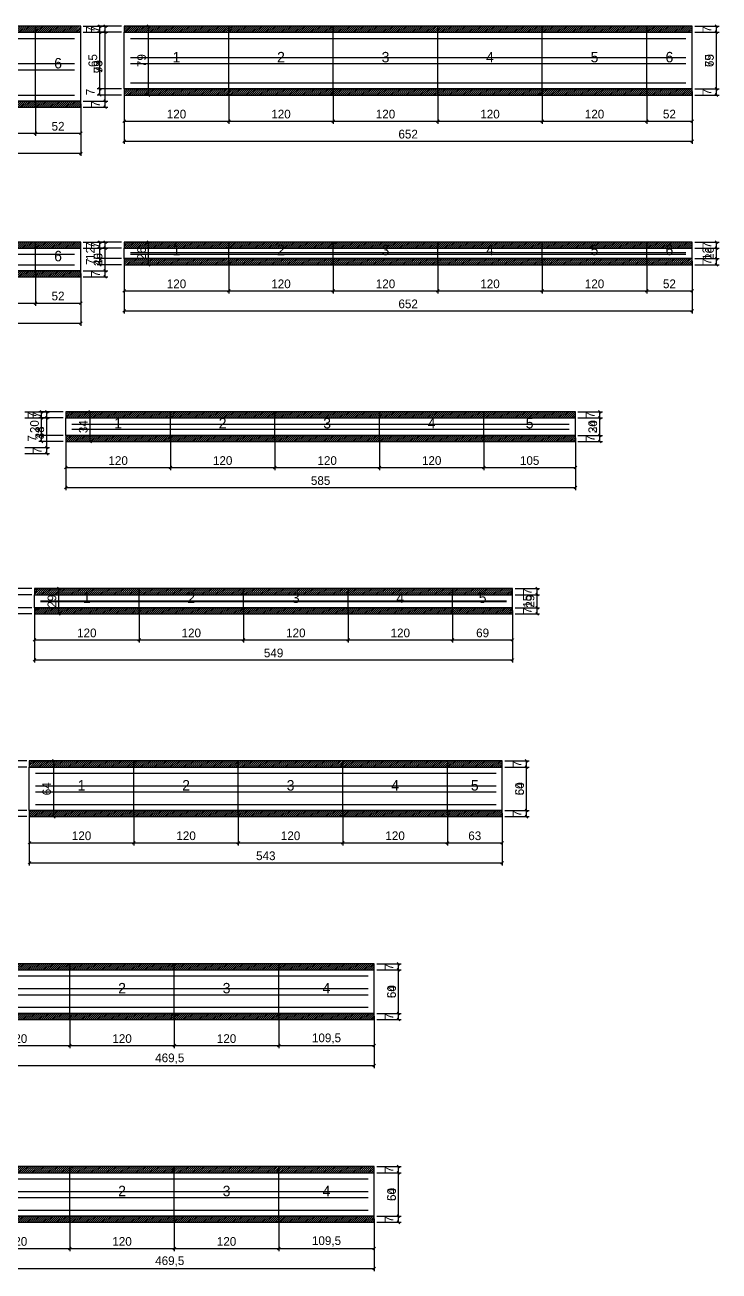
# Model space of a CAD drawing. Extents: x -13000 to 3070, y -38812 to 10330.
# Drawn here: x 796 to 1593, y -11256 to -9824 of the extents above; entities that cross this region are included whole.
import ezdxf
from ezdxf.enums import TextEntityAlignment as Align

# ---------------------------------------------------------------- set-up
doc = ezdxf.new("R2010")
doc.units = 0
for name, color, linetype in [('5', 5, 'Continuous'), ('COTA', 241, 'Continuous'), ('Painéis', 200, 'Continuous'), ('SARR_2.2x7', 40, 'Continuous'), ('SCO-___-LAJ', 224, 'Continuous')]:
    doc.layers.add(name, color=color, linetype=linetype)
doc.dimstyles.new('PAINEL', dxfattribs={"dimtxt": 10, "dimasz": 3, "dimexe": 3, "dimexo": 3, "dimgap": 3, "dimtad": 1, "dimblk": 'OBLIQUE', "dimblk1": 'OBLIQUE', "dimcen": 2.5, "dimclrd": 4, "dimclre": 4, "dimclrt": 240, "dimazin": 3, "dimtfac": 1, "dimtmove": 0, "dimatfit": 3})

# ---------------------------------------------------------------- blocks, each defined once
blk = doc.blocks.new('_OBLIQUE')
at = {"color": 0, "linetype": 'BYBLOCK'}
blk.add_line((-0.5, -0.5), (0.5, 0.5), dxfattribs=at)

msp = doc.modelspace()

# ---------------------------------------------------------------- hatches: boundary and pattern name
at = {"layer": 'COTA'}
h = msp.add_hatch(dxfattribs=at)
h.set_pattern_fill('ANSI31', scale=0.5)
h.paths.add_polyline_path([(688, -9833), (808, -9833), (808, -9826), (688, -9826)])
h = msp.add_hatch(dxfattribs=at)
h.set_pattern_fill('ANSI31', scale=0.5)
h.paths.add_polyline_path([(808, -9833), (860, -9833), (860, -9826), (808, -9826)])
h = msp.add_hatch(dxfattribs=at)
h.set_pattern_fill('ANSI31', scale=0.5)
h.paths.add_polyline_path([(910, -9833), (1030, -9833), (1030, -9826), (910, -9826)])
h = msp.add_hatch(dxfattribs=at)
h.set_pattern_fill('ANSI31', scale=0.5)
h.paths.add_polyline_path([(1030, -9833), (1150, -9833), (1150, -9826), (1030, -9826)])
h = msp.add_hatch(dxfattribs=at)
h.set_pattern_fill('ANSI31', scale=0.5)
h.paths.add_polyline_path([(1150, -9833), (1270, -9833), (1270, -9826), (1150, -9826)])
h = msp.add_hatch(dxfattribs=at)
h.set_pattern_fill('ANSI31', scale=0.5)
h.paths.add_polyline_path([(1270, -9833), (1390, -9833), (1390, -9826), (1270, -9826)])
h = msp.add_hatch(dxfattribs=at)
h.set_pattern_fill('ANSI31', scale=0.5)
h.paths.add_polyline_path([(1390, -9833), (1510, -9833), (1510, -9826), (1390, -9826)])
h = msp.add_hatch(dxfattribs=at)
h.set_pattern_fill('ANSI31', scale=0.5)
h.paths.add_polyline_path([(1510, -9833), (1562, -9833), (1562, -9826), (1510, -9826)])
h = msp.add_hatch(dxfattribs=at)
h.set_pattern_fill('ANSI31', scale=0.5)
h.paths.add_polyline_path([(910, -9905), (1030, -9905), (1030, -9898), (910, -9898)])
h = msp.add_hatch(dxfattribs=at)
h.set_pattern_fill('ANSI31', scale=0.5)
h.paths.add_polyline_path([(1030, -9905), (1150, -9905), (1150, -9898), (1030, -9898)])
h = msp.add_hatch(dxfattribs=at)
h.set_pattern_fill('ANSI31', scale=0.5)
h.paths.add_polyline_path([(1150, -9905), (1270, -9905), (1270, -9898), (1150, -9898)])
h = msp.add_hatch(dxfattribs=at)
h.set_pattern_fill('ANSI31', scale=0.5)
h.paths.add_polyline_path([(1270, -9905), (1390, -9905), (1390, -9898), (1270, -9898)])
h = msp.add_hatch(dxfattribs=at)
h.set_pattern_fill('ANSI31', scale=0.5)
h.paths.add_polyline_path([(1390, -9905), (1510, -9905), (1510, -9898), (1390, -9898)])
h = msp.add_hatch(dxfattribs=at)
h.set_pattern_fill('ANSI31', scale=0.5)
h.paths.add_polyline_path([(1510, -9905), (1562, -9905), (1562, -9898), (1510, -9898)])
h = msp.add_hatch(dxfattribs=at)
h.set_pattern_fill('ANSI31', scale=0.5)
h.paths.add_polyline_path([(688, -9919), (808, -9919), (808, -9912), (688, -9912)])
h = msp.add_hatch(dxfattribs=at)
h.set_pattern_fill('ANSI31', scale=0.5)
h.paths.add_polyline_path([(808, -9919), (860, -9919), (860, -9912), (808, -9912)])
h = msp.add_hatch(dxfattribs=at)
h.set_pattern_fill('ANSI31', scale=0.5)
h.paths.add_polyline_path([(688, -10081), (808, -10081), (808, -10074), (688, -10074)])
h = msp.add_hatch(dxfattribs=at)
h.set_pattern_fill('ANSI31', scale=0.5)
h.paths.add_polyline_path([(808, -10081), (860, -10081), (860, -10074), (808, -10074)])
h = msp.add_hatch(dxfattribs=at)
h.set_pattern_fill('ANSI31', scale=0.5)
h.paths.add_polyline_path([(910, -10081), (1030, -10081), (1030, -10074), (910, -10074)])
h = msp.add_hatch(dxfattribs=at)
h.set_pattern_fill('ANSI31', scale=0.5)
h.paths.add_polyline_path([(1030, -10081), (1150, -10081), (1150, -10074), (1030, -10074)])
h = msp.add_hatch(dxfattribs=at)
h.set_pattern_fill('ANSI31', scale=0.5)
h.paths.add_polyline_path([(1150, -10081), (1270, -10081), (1270, -10074), (1150, -10074)])
h = msp.add_hatch(dxfattribs=at)
h.set_pattern_fill('ANSI31', scale=0.5)
h.paths.add_polyline_path([(1270, -10081), (1390, -10081), (1390, -10074), (1270, -10074)])
h = msp.add_hatch(dxfattribs=at)
h.set_pattern_fill('ANSI31', scale=0.5)
h.paths.add_polyline_path([(1390, -10081), (1510, -10081), (1510, -10074), (1390, -10074)])
h = msp.add_hatch(dxfattribs=at)
h.set_pattern_fill('ANSI31', scale=0.5)
h.paths.add_polyline_path([(1510, -10081), (1562, -10081), (1562, -10074), (1510, -10074)])
h = msp.add_hatch(dxfattribs=at)
h.set_pattern_fill('ANSI31', scale=0.5)
h.paths.add_polyline_path([(910, -10100), (1030, -10100), (1030, -10093), (910, -10093)])
h = msp.add_hatch(dxfattribs=at)
h.set_pattern_fill('ANSI31', scale=0.5)
h.paths.add_polyline_path([(1030, -10100), (1150, -10100), (1150, -10093), (1030, -10093)])
h = msp.add_hatch(dxfattribs=at)
h.set_pattern_fill('ANSI31', scale=0.5)
h.paths.add_polyline_path([(1150, -10100), (1270, -10100), (1270, -10093), (1150, -10093)])
h = msp.add_hatch(dxfattribs=at)
h.set_pattern_fill('ANSI31', scale=0.5)
h.paths.add_polyline_path([(1270, -10100), (1390, -10100), (1390, -10093), (1270, -10093)])
h = msp.add_hatch(dxfattribs=at)
h.set_pattern_fill('ANSI31', scale=0.5)
h.paths.add_polyline_path([(1390, -10100), (1510, -10100), (1510, -10093), (1390, -10093)])
h = msp.add_hatch(dxfattribs=at)
h.set_pattern_fill('ANSI31', scale=0.5)
h.paths.add_polyline_path([(1510, -10100), (1562, -10100), (1562, -10093), (1510, -10093)])
h = msp.add_hatch(dxfattribs=at)
h.set_pattern_fill('ANSI31', scale=0.5)
h.paths.add_polyline_path([(688, -10114), (808, -10114), (808, -10107), (688, -10107)])
h = msp.add_hatch(dxfattribs=at)
h.set_pattern_fill('ANSI31', scale=0.5)
h.paths.add_polyline_path([(808, -10114), (860, -10114), (860, -10107), (808, -10107)])
h = msp.add_hatch(dxfattribs=at)
h.set_pattern_fill('ANSI31', scale=0.5)
h.paths.add_polyline_path([(843, -10276), (963, -10276), (963, -10269), (843, -10269)])
h = msp.add_hatch(dxfattribs=at)
h.set_pattern_fill('ANSI31', scale=0.5)
h.paths.add_polyline_path([(963, -10276), (1083, -10276), (1083, -10269), (963, -10269)])
h = msp.add_hatch(dxfattribs=at)
h.set_pattern_fill('ANSI31', scale=0.5)
h.paths.add_polyline_path([(1083, -10276), (1203, -10276), (1203, -10269), (1083, -10269)])
h = msp.add_hatch(dxfattribs=at)
h.set_pattern_fill('ANSI31', scale=0.5)
h.paths.add_polyline_path([(1203, -10276), (1323, -10276), (1323, -10269), (1203, -10269)])
h = msp.add_hatch(dxfattribs=at)
h.set_pattern_fill('ANSI31', scale=0.5)
h.paths.add_polyline_path([(1323, -10276), (1428, -10276), (1428, -10269), (1323, -10269)])
h = msp.add_hatch(dxfattribs=at)
h.set_pattern_fill('ANSI31', scale=0.5)
h.paths.add_polyline_path([(843, -10303), (963, -10303), (963, -10296), (843, -10296)])
h = msp.add_hatch(dxfattribs=at)
h.set_pattern_fill('ANSI31', scale=0.5)
h.paths.add_polyline_path([(963, -10303), (1083, -10303), (1083, -10296), (963, -10296)])
h = msp.add_hatch(dxfattribs=at)
h.set_pattern_fill('ANSI31', scale=0.5)
h.paths.add_polyline_path([(1083, -10303), (1203, -10303), (1203, -10296), (1083, -10296)])
h = msp.add_hatch(dxfattribs=at)
h.set_pattern_fill('ANSI31', scale=0.5)
h.paths.add_polyline_path([(1203, -10303), (1323, -10303), (1323, -10296), (1203, -10296)])
h = msp.add_hatch(dxfattribs=at)
h.set_pattern_fill('ANSI31', scale=0.5)
h.paths.add_polyline_path([(1323, -10303), (1428, -10303), (1428, -10296), (1323, -10296)])
h = msp.add_hatch(dxfattribs=at)
h.set_pattern_fill('ANSI31', scale=0.5)
h.paths.add_polyline_path([(807, -10479), (927, -10479), (927, -10472), (807, -10472)])
h = msp.add_hatch(dxfattribs=at)
h.set_pattern_fill('ANSI31', scale=0.5)
h.paths.add_polyline_path([(927, -10479), (1047, -10479), (1047, -10472), (927, -10472)])
h = msp.add_hatch(dxfattribs=at)
h.set_pattern_fill('ANSI31', scale=0.5)
h.paths.add_polyline_path([(1047, -10479), (1167, -10479), (1167, -10472), (1047, -10472)])
h = msp.add_hatch(dxfattribs=at)
h.set_pattern_fill('ANSI31', scale=0.5)
h.paths.add_polyline_path([(1167, -10479), (1287, -10479), (1287, -10472), (1167, -10472)])
h = msp.add_hatch(dxfattribs=at)
h.set_pattern_fill('ANSI31', scale=0.5)
h.paths.add_polyline_path([(1287, -10479), (1356, -10479), (1356, -10472), (1287, -10472)])
h = msp.add_hatch(dxfattribs=at)
h.set_pattern_fill('ANSI31', scale=0.5)
h.paths.add_polyline_path([(807, -10501), (927, -10501), (927, -10494), (807, -10494)])
h = msp.add_hatch(dxfattribs=at)
h.set_pattern_fill('ANSI31', scale=0.5)
h.paths.add_polyline_path([(927, -10501), (1047, -10501), (1047, -10494), (927, -10494)])
h = msp.add_hatch(dxfattribs=at)
h.set_pattern_fill('ANSI31', scale=0.5)
h.paths.add_polyline_path([(1047, -10501), (1167, -10501), (1167, -10494), (1047, -10494)])
h = msp.add_hatch(dxfattribs=at)
h.set_pattern_fill('ANSI31', scale=0.5)
h.paths.add_polyline_path([(1167, -10501), (1287, -10501), (1287, -10494), (1167, -10494)])
h = msp.add_hatch(dxfattribs=at)
h.set_pattern_fill('ANSI31', scale=0.5)
h.paths.add_polyline_path([(1287, -10501), (1356, -10501), (1356, -10494), (1287, -10494)])
h = msp.add_hatch(dxfattribs=at)
h.set_pattern_fill('ANSI31', scale=0.5)
h.paths.add_polyline_path([(801, -10677), (921, -10677), (921, -10670), (801, -10670)])
h = msp.add_hatch(dxfattribs=at)
h.set_pattern_fill('ANSI31', scale=0.5)
h.paths.add_polyline_path([(921, -10677), (1041, -10677), (1041, -10670), (921, -10670)])
h = msp.add_hatch(dxfattribs=at)
h.set_pattern_fill('ANSI31', scale=0.5)
h.paths.add_polyline_path([(1041, -10677), (1161, -10677), (1161, -10670), (1041, -10670)])
h = msp.add_hatch(dxfattribs=at)
h.set_pattern_fill('ANSI31', scale=0.5)
h.paths.add_polyline_path([(1161, -10677), (1281, -10677), (1281, -10670), (1161, -10670)])
h = msp.add_hatch(dxfattribs=at)
h.set_pattern_fill('ANSI31', scale=0.5)
h.paths.add_polyline_path([(1281, -10677), (1344, -10677), (1344, -10670), (1281, -10670)])
h = msp.add_hatch(dxfattribs=at)
h.set_pattern_fill('ANSI31', scale=0.5)
h.paths.add_polyline_path([(801, -10734), (921, -10734), (921, -10727), (801, -10727)])
h = msp.add_hatch(dxfattribs=at)
h.set_pattern_fill('ANSI31', scale=0.5)
h.paths.add_polyline_path([(921, -10734), (1041, -10734), (1041, -10727), (921, -10727)])
h = msp.add_hatch(dxfattribs=at)
h.set_pattern_fill('ANSI31', scale=0.5)
h.paths.add_polyline_path([(1041, -10734), (1161, -10734), (1161, -10727), (1041, -10727)])
h = msp.add_hatch(dxfattribs=at)
h.set_pattern_fill('ANSI31', scale=0.5)
h.paths.add_polyline_path([(1161, -10734), (1281, -10734), (1281, -10727), (1161, -10727)])
h = msp.add_hatch(dxfattribs=at)
h.set_pattern_fill('ANSI31', scale=0.5)
h.paths.add_polyline_path([(1281, -10734), (1344, -10734), (1344, -10727), (1281, -10727)])
h = msp.add_hatch(dxfattribs=at)
h.set_pattern_fill('ANSI31', scale=0.5)
h.paths.add_polyline_path([(727.5, -10910), (847.5, -10910), (847.5, -10903), (727.5, -10903)])
h = msp.add_hatch(dxfattribs=at)
h.set_pattern_fill('ANSI31', scale=0.5)
h.paths.add_polyline_path([(847.5, -10910), (967.5, -10910), (967.5, -10903), (847.5, -10903)])
h = msp.add_hatch(dxfattribs=at)
h.set_pattern_fill('ANSI31', scale=0.5)
h.paths.add_polyline_path([(967.5, -10910), (1087.5, -10910), (1087.5, -10903), (967.5, -10903)])
h = msp.add_hatch(dxfattribs=at)
h.set_pattern_fill('ANSI31', scale=0.5)
h.paths.add_polyline_path([(1087.5, -10910), (1197, -10910), (1197, -10903), (1087.5, -10903)])
h = msp.add_hatch(dxfattribs=at)
h.set_pattern_fill('ANSI31', scale=0.5)
h.paths.add_polyline_path([(727.5, -10967), (847.5, -10967), (847.5, -10960), (727.5, -10960)])
h = msp.add_hatch(dxfattribs=at)
h.set_pattern_fill('ANSI31', scale=0.5)
h.paths.add_polyline_path([(847.5, -10967), (967.5, -10967), (967.5, -10960), (847.5, -10960)])
h = msp.add_hatch(dxfattribs=at)
h.set_pattern_fill('ANSI31', scale=0.5)
h.paths.add_polyline_path([(967.5, -10967), (1087.5, -10967), (1087.5, -10960), (967.5, -10960)])
h = msp.add_hatch(dxfattribs=at)
h.set_pattern_fill('ANSI31', scale=0.5)
h.paths.add_polyline_path([(1087.5, -10967), (1197, -10967), (1197, -10960), (1087.5, -10960)])
h = msp.add_hatch(dxfattribs=at)
h.set_pattern_fill('ANSI31', scale=0.5)
h.paths.add_polyline_path([(727.5, -11143), (847.5, -11143), (847.5, -11136), (727.5, -11136)])
h = msp.add_hatch(dxfattribs=at)
h.set_pattern_fill('ANSI31', scale=0.5)
h.paths.add_polyline_path([(847.5, -11143), (967.5, -11143), (967.5, -11136), (847.5, -11136)])
h = msp.add_hatch(dxfattribs=at)
h.set_pattern_fill('ANSI31', scale=0.5)
h.paths.add_polyline_path([(967.5, -11143), (1087.5, -11143), (1087.5, -11136), (967.5, -11136)])
h = msp.add_hatch(dxfattribs=at)
h.set_pattern_fill('ANSI31', scale=0.5)
h.paths.add_polyline_path([(1087.5, -11143), (1197, -11143), (1197, -11136), (1087.5, -11136)])
h = msp.add_hatch(dxfattribs=at)
h.set_pattern_fill('ANSI31', scale=0.5)
h.paths.add_polyline_path([(727.5, -11200), (847.5, -11200), (847.5, -11193), (727.5, -11193)])
h = msp.add_hatch(dxfattribs=at)
h.set_pattern_fill('ANSI31', scale=0.5)
h.paths.add_polyline_path([(847.5, -11200), (967.5, -11200), (967.5, -11193), (847.5, -11193)])
h = msp.add_hatch(dxfattribs=at)
h.set_pattern_fill('ANSI31', scale=0.5)
h.paths.add_polyline_path([(967.5, -11200), (1087.5, -11200), (1087.5, -11193), (967.5, -11193)])
h = msp.add_hatch(dxfattribs=at)
h.set_pattern_fill('ANSI31', scale=0.5)
h.paths.add_polyline_path([(1087.5, -11200), (1197, -11200), (1197, -11193), (1087.5, -11193)])

# ---------------------------------------------------------------- linework, layer by layer
at = {"layer": 'Painéis'}
for p, q in [((688, -9833), (808, -9833)), ((808, -9912), (808, -9833)), ((808, -9912), (808, -9833)), ((808, -9833), (860, -9833)), ((808, -9912), (808, -9833)), ((860, -9912), (860, -9833)), ((910, -9833), (1030, -9833)), ((910, -9898), (910, -9833)), ((1030, -9898), (1030, -9833)), ((1030, -9898), (1030, -9833)), ((1030, -9833), (1150, -9833)), ((1030, -9898), (1030, -9833)), ((1150, -9898), (1150, -9833)), ((1150, -9898), (1150, -9833)), ((1150, -9833), (1270, -9833)), ((1150, -9898), (1150, -9833)), ((1270, -9898), (1270, -9833)), ((1270, -9898), (1270, -9833)), ((1270, -9833), (1390, -9833)), ((1270, -9898), (1270, -9833)), ((1390, -9898), (1390, -9833)), ((1390, -9898), (1390, -9833)), ((1390, -9833), (1510, -9833)), ((1390, -9898), (1390, -9833)), ((1510, -9898), (1510, -9833)), ((1510, -9898), (1510, -9833)), ((1510, -9833), (1562, -9833)), ((1510, -9898), (1510, -9833)), ((1562, -9898), (1562, -9833)), ((910, -9898), (1030, -9898)), ((1030, -9898), (1150, -9898)), ((1150, -9898), (1270, -9898)), ((1270, -9898), (1390, -9898)), ((1390, -9898), (1510, -9898)), ((1510, -9898), (1562, -9898)), ((688, -9912), (808, -9912)), ((808, -9912), (860, -9912)), ((688, -10081), (808, -10081)), ((808, -10107), (808, -10081)), ((808, -10107), (808, -10081)), ((808, -10081), (860, -10081)), ((808, -10107), (808, -10081)), ((860, -10107), (860, -10081)), ((910, -10081), (1030, -10081)), ((910, -10093), (910, -10081)), ((1030, -10093), (1030, -10081)), ((1030, -10093), (1030, -10081)), ((1030, -10081), (1150, -10081)), ((1030, -10093), (1030, -10081)), ((1150, -10093), (1150, -10081)), ((1150, -10093), (1150, -10081)), ((1150, -10081), (1270, -10081)), ((1150, -10093), (1150, -10081)), ((1270, -10093), (1270, -10081)), ((1270, -10093), (1270, -10081)), ((1270, -10081), (1390, -10081)), ((1270, -10093), (1270, -10081)), ((1390, -10093), (1390, -10081)), ((1390, -10093), (1390, -10081)), ((1390, -10081), (1510, -10081)), ((1390, -10093), (1390, -10081)), ((1510, -10093), (1510, -10081)), ((1510, -10093), (1510, -10081)), ((1510, -10081), (1562, -10081)), ((1510, -10093), (1510, -10081)), ((1562, -10093), (1562, -10081)), ((910, -10093), (1030, -10093)), ((1030, -10093), (1150, -10093)), ((1150, -10093), (1270, -10093)), ((1270, -10093), (1390, -10093)), ((1390, -10093), (1510, -10093)), ((1510, -10093), (1562, -10093)), ((688, -10107), (808, -10107)), ((808, -10107), (860, -10107)), ((843, -10276), (963, -10276)), ((843, -10296), (843, -10276)), ((963, -10296), (963, -10276)), ((963, -10296), (963, -10276)), ((963, -10276), (1083, -10276)), ((963, -10296), (963, -10276)), ((1083, -10296), (1083, -10276)), ((1083, -10296), (1083, -10276)), ((1083, -10276), (1203, -10276)), ((1083, -10296), (1083, -10276)), ((1203, -10296), (1203, -10276)), ((1203, -10296), (1203, -10276)), ((1203, -10276), (1323, -10276)), ((1203, -10296), (1203, -10276)), ((1323, -10296), (1323, -10276)), ((1323, -10296), (1323, -10276)), ((1323, -10276), (1428, -10276)), ((1323, -10296), (1323, -10276)), ((1428, -10296), (1428, -10276)), ((843, -10296), (963, -10296)), ((963, -10296), (1083, -10296)), ((1083, -10296), (1203, -10296)), ((1203, -10296), (1323, -10296)), ((1323, -10296), (1428, -10296)), ((807, -10479), (927, -10479)), ((807, -10494), (807, -10479)), ((927, -10494), (927, -10479)), ((927, -10494), (927, -10479)), ((927, -10479), (1047, -10479)), ((927, -10494), (927, -10479)), ((1047, -10494), (1047, -10479)), ((1047, -10494), (1047, -10479)), ((1047, -10479), (1167, -10479)), ((1047, -10494), (1047, -10479)), ((1167, -10494), (1167, -10479)), ((1167, -10494), (1167, -10479)), ((1167, -10479), (1287, -10479)), ((1167, -10494), (1167, -10479)), ((1287, -10494), (1287, -10479)), ((1287, -10494), (1287, -10479)), ((1287, -10479), (1356, -10479)), ((1287, -10494), (1287, -10479)), ((1356, -10494), (1356, -10479)), ((807, -10494), (927, -10494)), ((927, -10494), (1047, -10494)), ((1047, -10494), (1167, -10494)), ((1167, -10494), (1287, -10494)), ((1287, -10494), (1356, -10494)), ((801, -10677), (921, -10677)), ((801, -10727), (801, -10677)), ((921, -10727), (921, -10677)), ((921, -10727), (921, -10677)), ((921, -10677), (1041, -10677)), ((921, -10727), (921, -10677)), ((1041, -10727), (1041, -10677)), ((1041, -10727), (1041, -10677)), ((1041, -10677), (1161, -10677)), ((1041, -10727), (1041, -10677)), ((1161, -10727), (1161, -10677)), ((1161, -10727), (1161, -10677)), ((1161, -10677), (1281, -10677)), ((1161, -10727), (1161, -10677)), ((1281, -10727), (1281, -10677)), ((1281, -10727), (1281, -10677)), ((1281, -10677), (1344, -10677)), ((1281, -10727), (1281, -10677)), ((1344, -10727), (1344, -10677)), ((801, -10727), (921, -10727)), ((921, -10727), (1041, -10727)), ((1041, -10727), (1161, -10727)), ((1161, -10727), (1281, -10727)), ((1281, -10727), (1344, -10727)), ((727.5, -10910), (847.5, -10910)), ((847.5, -10960), (847.5, -10910)), ((847.5, -10960), (847.5, -10910)), ((847.5, -10910), (967.5, -10910)), ((847.5, -10960), (847.5, -10910)), ((967.5, -10960), (967.5, -10910)), ((967.5, -10960), (967.5, -10910)), ((967.5, -10910), (1087.5, -10910)), ((967.5, -10960), (967.5, -10910)), ((1087.5, -10960), (1087.5, -10910)), ((1087.5, -10960), (1087.5, -10910)), ((1087.5, -10910), (1197, -10910)), ((1087.5, -10960), (1087.5, -10910)), ((1197, -10960), (1197, -10910)), ((727.5, -10960), (847.5, -10960)), ((847.5, -10960), (967.5, -10960)), ((967.5, -10960), (1087.5, -10960)), ((1087.5, -10960), (1197, -10960)), ((727.5, -11143), (847.5, -11143)), ((847.5, -11193), (847.5, -11143)), ((847.5, -11193), (847.5, -11143)), ((847.5, -11143), (967.5, -11143)), ((847.5, -11193), (847.5, -11143)), ((967.5, -11193), (967.5, -11143)), ((967.5, -11193), (967.5, -11143)), ((967.5, -11143), (1087.5, -11143)), ((967.5, -11193), (967.5, -11143)), ((1087.5, -11193), (1087.5, -11143)), ((1087.5, -11193), (1087.5, -11143)), ((1087.5, -11143), (1197, -11143)), ((1087.5, -11193), (1087.5, -11143)), ((1197, -11193), (1197, -11143)), ((727.5, -11193), (847.5, -11193)), ((847.5, -11193), (967.5, -11193)), ((967.5, -11193), (1087.5, -11193)), ((1087.5, -11193), (1197, -11193))]:
    msp.add_line(p, q, dxfattribs=at)
at = {"layer": 'SARR_2.2x7'}
for points in [[(688, -9840), (808, -9840)], [(688, -9840), (808, -9840)], [(808, -9840), (853, -9840)], [(808, -9840), (853, -9840)], [(917, -9840), (1030, -9840)], [(917, -9840), (1030, -9840)], [(1030, -9840), (1150, -9840)], [(1030, -9840), (1150, -9840)], [(1150, -9840), (1270, -9840)], [(1150, -9840), (1270, -9840)], [(1270, -9840), (1390, -9840)], [(1270, -9840), (1390, -9840)], [(1390, -9840), (1510, -9840)], [(1390, -9840), (1510, -9840)], [(1510, -9840), (1555, -9840)], [(1510, -9840), (1555, -9840)], [(917, -9862), (1030, -9862)], [(917, -9862), (1030, -9862)], [(1030, -9862), (1150, -9862)], [(1030, -9862), (1150, -9862)], [(1150, -9862), (1270, -9862)], [(1150, -9862), (1270, -9862)], [(1270, -9862), (1390, -9862)], [(1270, -9862), (1390, -9862)], [(1390, -9862), (1510, -9862)], [(1390, -9862), (1510, -9862)], [(1510, -9862), (1555, -9862)], [(1510, -9862), (1555, -9862)], [(688, -9869), (808, -9869)], [(688, -9869), (808, -9869)], [(688, -9876), (808, -9876)], [(688, -9876), (808, -9876)], [(808, -9869), (853, -9869)], [(808, -9869), (853, -9869)], [(808, -9876), (853, -9876)], [(808, -9876), (853, -9876)], [(917, -9869), (1030, -9869)], [(917, -9869), (1030, -9869)], [(1030, -9869), (1150, -9869)], [(1030, -9869), (1150, -9869)], [(1150, -9869), (1270, -9869)], [(1150, -9869), (1270, -9869)], [(1270, -9869), (1390, -9869)], [(1270, -9869), (1390, -9869)], [(1390, -9869), (1510, -9869)], [(1390, -9869), (1510, -9869)], [(1510, -9869), (1555, -9869)], [(1510, -9869), (1555, -9869)], [(917, -9891), (1030, -9891)], [(917, -9891), (1030, -9891)], [(1030, -9891), (1150, -9891)], [(1030, -9891), (1150, -9891)], [(1150, -9891), (1270, -9891)], [(1150, -9891), (1270, -9891)], [(1270, -9891), (1390, -9891)], [(1270, -9891), (1390, -9891)], [(1390, -9891), (1510, -9891)], [(1390, -9891), (1510, -9891)], [(1510, -9891), (1555, -9891)], [(1510, -9891), (1555, -9891)], [(688, -9905), (808, -9905)], [(688, -9905), (808, -9905)], [(808, -9905), (853, -9905)], [(808, -9905), (853, -9905)], [(688, -10088), (808, -10088)], [(688, -10088), (808, -10088)], [(808, -10088), (853, -10088)], [(808, -10088), (853, -10088)], [(917, -10086), (1030, -10086)], [(917, -10086), (1030, -10086)], [(917, -10088), (1030, -10088)], [(917, -10088), (1030, -10088)], [(1030, -10086), (1150, -10086)], [(1030, -10086), (1150, -10086)], [(1030, -10088), (1150, -10088)], [(1030, -10088), (1150, -10088)], [(1150, -10086), (1270, -10086)], [(1150, -10086), (1270, -10086)], [(1150, -10088), (1270, -10088)], [(1150, -10088), (1270, -10088)], [(1270, -10086), (1390, -10086)], [(1270, -10086), (1390, -10086)], [(1270, -10088), (1390, -10088)], [(1270, -10088), (1390, -10088)], [(1390, -10086), (1510, -10086)], [(1390, -10086), (1510, -10086)], [(1390, -10088), (1510, -10088)], [(1390, -10088), (1510, -10088)], [(1510, -10086), (1555, -10086)], [(1510, -10086), (1555, -10086)], [(1510, -10088), (1555, -10088)], [(1510, -10088), (1555, -10088)], [(688, -10100), (808, -10100)], [(688, -10100), (808, -10100)], [(808, -10100), (853, -10100)], [(808, -10100), (853, -10100)], [(850, -10283), (963, -10283)], [(850, -10283), (963, -10283)], [(850, -10289), (963, -10289)], [(850, -10289), (963, -10289)], [(963, -10283), (1083, -10283)], [(963, -10283), (1083, -10283)], [(963, -10289), (1083, -10289)], [(963, -10289), (1083, -10289)], [(1083, -10283), (1203, -10283)], [(1083, -10283), (1203, -10283)], [(1083, -10289), (1203, -10289)], [(1083, -10289), (1203, -10289)], [(1203, -10283), (1323, -10283)], [(1203, -10283), (1323, -10283)], [(1203, -10289), (1323, -10289)], [(1203, -10289), (1323, -10289)], [(1323, -10283), (1421, -10283)], [(1323, -10283), (1421, -10283)], [(1323, -10289), (1421, -10289)], [(1323, -10289), (1421, -10289)], [(814, -10486), (927, -10486)], [(814, -10486), (927, -10486)], [(814, -10487), (927, -10487)], [(814, -10487), (927, -10487)], [(927, -10486), (1047, -10486)], [(927, -10486), (1047, -10486)], [(927, -10487), (1047, -10487)], [(927, -10487), (1047, -10487)], [(1047, -10486), (1167, -10486)], [(1047, -10486), (1167, -10486)], [(1047, -10487), (1167, -10487)], [(1047, -10487), (1167, -10487)], [(1167, -10486), (1287, -10486)], [(1167, -10486), (1287, -10486)], [(1167, -10487), (1287, -10487)], [(1167, -10487), (1287, -10487)], [(1287, -10486), (1349, -10486)], [(1287, -10486), (1349, -10486)], [(1287, -10487), (1349, -10487)], [(1287, -10487), (1349, -10487)], [(808, -10684), (921, -10684)], [(808, -10684), (921, -10684)], [(921, -10684), (1041, -10684)], [(921, -10684), (1041, -10684)], [(1041, -10684), (1161, -10684)], [(1041, -10684), (1161, -10684)], [(1161, -10684), (1281, -10684)], [(1161, -10684), (1281, -10684)], [(1281, -10684), (1337, -10684)], [(1281, -10684), (1337, -10684)], [(808, -10698.5), (921, -10698.5)], [(808, -10698.5), (921, -10698.5)], [(808, -10705.5), (921, -10705.5)], [(808, -10705.5), (921, -10705.5)], [(921, -10698.5), (1041, -10698.5)], [(921, -10698.5), (1041, -10698.5)], [(921, -10705.5), (1041, -10705.5)], [(921, -10705.5), (1041, -10705.5)], [(1041, -10698.5), (1161, -10698.5)], [(1041, -10698.5), (1161, -10698.5)], [(1041, -10705.5), (1161, -10705.5)], [(1041, -10705.5), (1161, -10705.5)], [(1161, -10698.5), (1281, -10698.5)], [(1161, -10698.5), (1281, -10698.5)], [(1161, -10705.5), (1281, -10705.5)], [(1161, -10705.5), (1281, -10705.5)], [(1281, -10698.5), (1337, -10698.5)], [(1281, -10698.5), (1337, -10698.5)], [(1281, -10705.5), (1337, -10705.5)], [(1281, -10705.5), (1337, -10705.5)], [(808, -10720), (921, -10720)], [(808, -10720), (921, -10720)], [(921, -10720), (1041, -10720)], [(921, -10720), (1041, -10720)], [(1041, -10720), (1161, -10720)], [(1041, -10720), (1161, -10720)], [(1161, -10720), (1281, -10720)], [(1161, -10720), (1281, -10720)], [(1281, -10720), (1337, -10720)], [(1281, -10720), (1337, -10720)], [(734.5, -10917), (847.5, -10917)], [(734.5, -10917), (847.5, -10917)], [(847.5, -10917), (967.5, -10917)], [(847.5, -10917), (967.5, -10917)], [(967.5, -10917), (1087.5, -10917)], [(967.5, -10917), (1087.5, -10917)], [(1087.5, -10917), (1190, -10917)], [(1087.5, -10917), (1190, -10917)], [(734.5, -10931.5), (847.5, -10931.5)], [(734.5, -10931.5), (847.5, -10931.5)], [(847.5, -10931.5), (967.5, -10931.5)], [(847.5, -10931.5), (967.5, -10931.5)], [(967.5, -10931.5), (1087.5, -10931.5)], [(967.5, -10931.5), (1087.5, -10931.5)], [(1087.5, -10931.5), (1190, -10931.5)], [(1087.5, -10931.5), (1190, -10931.5)], [(734.5, -10938.5), (847.5, -10938.5)], [(734.5, -10938.5), (847.5, -10938.5)], [(847.5, -10938.5), (967.5, -10938.5)], [(847.5, -10938.5), (967.5, -10938.5)], [(967.5, -10938.5), (1087.5, -10938.5)], [(967.5, -10938.5), (1087.5, -10938.5)], [(1087.5, -10938.5), (1190, -10938.5)], [(1087.5, -10938.5), (1190, -10938.5)], [(734.5, -10953), (847.5, -10953)], [(734.5, -10953), (847.5, -10953)], [(847.5, -10953), (967.5, -10953)], [(847.5, -10953), (967.5, -10953)], [(967.5, -10953), (1087.5, -10953)], [(967.5, -10953), (1087.5, -10953)], [(1087.5, -10953), (1190, -10953)], [(1087.5, -10953), (1190, -10953)], [(734.5, -11150), (847.5, -11150)], [(734.5, -11150), (847.5, -11150)], [(847.5, -11150), (967.5, -11150)], [(847.5, -11150), (967.5, -11150)], [(967.5, -11150), (1087.5, -11150)], [(967.5, -11150), (1087.5, -11150)], [(1087.5, -11150), (1190, -11150)], [(1087.5, -11150), (1190, -11150)], [(734.5, -11164.5), (847.5, -11164.5)], [(734.5, -11164.5), (847.5, -11164.5)], [(847.5, -11164.5), (967.5, -11164.5)], [(847.5, -11164.5), (967.5, -11164.5)], [(967.5, -11164.5), (1087.5, -11164.5)], [(967.5, -11164.5), (1087.5, -11164.5)], [(1087.5, -11164.5), (1190, -11164.5)], [(1087.5, -11164.5), (1190, -11164.5)], [(734.5, -11171.5), (847.5, -11171.5)], [(734.5, -11171.5), (847.5, -11171.5)], [(847.5, -11171.5), (967.5, -11171.5)], [(847.5, -11171.5), (967.5, -11171.5)], [(967.5, -11171.5), (1087.5, -11171.5)], [(967.5, -11171.5), (1087.5, -11171.5)], [(1087.5, -11171.5), (1190, -11171.5)], [(1087.5, -11171.5), (1190, -11171.5)], [(734.5, -11186), (847.5, -11186)], [(734.5, -11186), (847.5, -11186)], [(847.5, -11186), (967.5, -11186)], [(847.5, -11186), (967.5, -11186)], [(967.5, -11186), (1087.5, -11186)], [(967.5, -11186), (1087.5, -11186)], [(1087.5, -11186), (1190, -11186)], [(1087.5, -11186), (1190, -11186)]]:
    msp.add_lwpolyline(points, dxfattribs=at)
at = {"layer": 'SCO-___-LAJ'}
for points in [[(688, -9833), (808, -9833), (808, -9826), (688, -9826)], [(808, -9833), (860, -9833), (860, -9826), (808, -9826)], [(910, -9833), (1030, -9833), (1030, -9826), (910, -9826)], [(1030, -9833), (1150, -9833), (1150, -9826), (1030, -9826)], [(1150, -9833), (1270, -9833), (1270, -9826), (1150, -9826)], [(1270, -9833), (1390, -9833), (1390, -9826), (1270, -9826)], [(1390, -9833), (1510, -9833), (1510, -9826), (1390, -9826)], [(1510, -9833), (1562, -9833), (1562, -9826), (1510, -9826)], [(910, -9905), (1030, -9905), (1030, -9898), (910, -9898)], [(1030, -9905), (1150, -9905), (1150, -9898), (1030, -9898)], [(1150, -9905), (1270, -9905), (1270, -9898), (1150, -9898)], [(1270, -9905), (1390, -9905), (1390, -9898), (1270, -9898)], [(1390, -9905), (1510, -9905), (1510, -9898), (1390, -9898)], [(1510, -9905), (1562, -9905), (1562, -9898), (1510, -9898)], [(688, -9919), (808, -9919), (808, -9912), (688, -9912)], [(808, -9919), (860, -9919), (860, -9912), (808, -9912)], [(688, -10081), (808, -10081), (808, -10074), (688, -10074)], [(808, -10081), (860, -10081), (860, -10074), (808, -10074)], [(910, -10081), (1030, -10081), (1030, -10074), (910, -10074)], [(1030, -10081), (1150, -10081), (1150, -10074), (1030, -10074)], [(1150, -10081), (1270, -10081), (1270, -10074), (1150, -10074)], [(1270, -10081), (1390, -10081), (1390, -10074), (1270, -10074)], [(1390, -10081), (1510, -10081), (1510, -10074), (1390, -10074)], [(1510, -10081), (1562, -10081), (1562, -10074), (1510, -10074)], [(910, -10100), (1030, -10100), (1030, -10093), (910, -10093)], [(1030, -10100), (1150, -10100), (1150, -10093), (1030, -10093)], [(1150, -10100), (1270, -10100), (1270, -10093), (1150, -10093)], [(1270, -10100), (1390, -10100), (1390, -10093), (1270, -10093)], [(1390, -10100), (1510, -10100), (1510, -10093), (1390, -10093)], [(1510, -10100), (1562, -10100), (1562, -10093), (1510, -10093)], [(688, -10114), (808, -10114), (808, -10107), (688, -10107)], [(808, -10114), (860, -10114), (860, -10107), (808, -10107)], [(843, -10276), (963, -10276), (963, -10269), (843, -10269)], [(963, -10276), (1083, -10276), (1083, -10269), (963, -10269)], [(1083, -10276), (1203, -10276), (1203, -10269), (1083, -10269)], [(1203, -10276), (1323, -10276), (1323, -10269), (1203, -10269)], [(1323, -10276), (1428, -10276), (1428, -10269), (1323, -10269)], [(843, -10303), (963, -10303), (963, -10296), (843, -10296)], [(963, -10303), (1083, -10303), (1083, -10296), (963, -10296)], [(1083, -10303), (1203, -10303), (1203, -10296), (1083, -10296)], [(1203, -10303), (1323, -10303), (1323, -10296), (1203, -10296)], [(1323, -10303), (1428, -10303), (1428, -10296), (1323, -10296)], [(807, -10479), (927, -10479), (927, -10472), (807, -10472)], [(927, -10479), (1047, -10479), (1047, -10472), (927, -10472)], [(1047, -10479), (1167, -10479), (1167, -10472), (1047, -10472)], [(1167, -10479), (1287, -10479), (1287, -10472), (1167, -10472)], [(1287, -10479), (1356, -10479), (1356, -10472), (1287, -10472)], [(807, -10501), (927, -10501), (927, -10494), (807, -10494)], [(927, -10501), (1047, -10501), (1047, -10494), (927, -10494)], [(1047, -10501), (1167, -10501), (1167, -10494), (1047, -10494)], [(1167, -10501), (1287, -10501), (1287, -10494), (1167, -10494)], [(1287, -10501), (1356, -10501), (1356, -10494), (1287, -10494)], [(801, -10677), (921, -10677), (921, -10670), (801, -10670)], [(921, -10677), (1041, -10677), (1041, -10670), (921, -10670)], [(1041, -10677), (1161, -10677), (1161, -10670), (1041, -10670)], [(1161, -10677), (1281, -10677), (1281, -10670), (1161, -10670)], [(1281, -10677), (1344, -10677), (1344, -10670), (1281, -10670)], [(801, -10734), (921, -10734), (921, -10727), (801, -10727)], [(921, -10734), (1041, -10734), (1041, -10727), (921, -10727)], [(1041, -10734), (1161, -10734), (1161, -10727), (1041, -10727)], [(1161, -10734), (1281, -10734), (1281, -10727), (1161, -10727)], [(1281, -10734), (1344, -10734), (1344, -10727), (1281, -10727)], [(727.5, -10910), (847.5, -10910), (847.5, -10903), (727.5, -10903)], [(847.5, -10910), (967.5, -10910), (967.5, -10903), (847.5, -10903)], [(967.5, -10910), (1087.5, -10910), (1087.5, -10903), (967.5, -10903)], [(1087.5, -10910), (1197, -10910), (1197, -10903), (1087.5, -10903)], [(727.5, -10967), (847.5, -10967), (847.5, -10960), (727.5, -10960)], [(847.5, -10967), (967.5, -10967), (967.5, -10960), (847.5, -10960)], [(967.5, -10967), (1087.5, -10967), (1087.5, -10960), (967.5, -10960)], [(1087.5, -10967), (1197, -10967), (1197, -10960), (1087.5, -10960)], [(727.5, -11143), (847.5, -11143), (847.5, -11136), (727.5, -11136)], [(847.5, -11143), (967.5, -11143), (967.5, -11136), (847.5, -11136)], [(967.5, -11143), (1087.5, -11143), (1087.5, -11136), (967.5, -11136)], [(1087.5, -11143), (1197, -11143), (1197, -11136), (1087.5, -11136)], [(727.5, -11200), (847.5, -11200), (847.5, -11193), (727.5, -11193)], [(847.5, -11200), (967.5, -11200), (967.5, -11193), (847.5, -11193)], [(967.5, -11200), (1087.5, -11200), (1087.5, -11193), (967.5, -11193)], [(1087.5, -11200), (1197, -11200), (1197, -11193), (1087.5, -11193)]]:
    msp.add_lwpolyline(points, close=True, dxfattribs=at)

# ---------------------------------------------------------------- texts
at = {"layer": '5'}
for s, p in [('6', (834, -9868.5)), ('1', (970, -9861.5)), ('2', (1090, -9861.5)), ('3', (1210, -9861.5)), ('4', (1330, -9861.5)), ('5', (1450, -9861.5)), ('6', (1536, -9861.5)), ('1', (970, -10083)), ('2', (1090, -10083)), ('3', (1210, -10083)), ('4', (1330, -10083)), ('5', (1450, -10083)), ('6', (1536, -10083)), ('6', (834, -10090)), ('1', (903, -10282)), ('2', (1023, -10282)), ('3', (1143, -10282)), ('4', (1263, -10282)), ('5', (1375.5, -10282)), ('1', (867, -10482.5)), ('2', (987, -10482.5)), ('3', (1107, -10482.5)), ('4', (1227, -10482.5)), ('5', (1321.5, -10482.5)), ('1', (861, -10698)), ('2', (981, -10698)), ('3', (1101, -10698)), ('4', (1221, -10698)), ('5', (1312.5, -10698)), ('2', (907.5, -10931)), ('3', (1027.5, -10931)), ('4', (1142.25, -10931)), ('2', (907.5, -11164)), ('3', (1027.5, -11164)), ('4', (1142.25, -11164))]:
    msp.add_text(s, height=12, dxfattribs=at).set_placement(p, align=Align.MIDDLE_CENTER)

# ---------------------------------------------------------------- dimensions: what is measured, and where the dimension line sits
at = {"layer": 'COTA'}
for base, p1, p2 in [((888, -9919), (860, -9919), (860, -9826)), ((888, -9833), (860, -9833), (860, -9826)), ((888, -9912), (860, -9912), (860, -9833)), ((882, -9833), (910, -9833), (910, -9826)), ((882, -9898), (910, -9898), (910, -9833)), ((938, -9905), (910, -9905), (910, -9826)), ((1590, -9905), (1562, -9905), (1562, -9826)), ((1590, -9833), (1562, -9833), (1562, -9826)), ((1590, -9898), (1562, -9898), (1562, -9833)), ((882, -9905), (910, -9905), (910, -9898)), ((1590, -9905), (1562, -9905), (1562, -9898)), ((888, -9919), (860, -9919), (860, -9912)), ((888, -10114), (860, -10114), (860, -10074)), ((888, -10081), (860, -10081), (860, -10074)), ((882, -10081), (910, -10081), (910, -10074)), ((938, -10100), (910, -10100), (910, -10074)), ((1590, -10100), (1562, -10100), (1562, -10074)), ((1590, -10081), (1562, -10081), (1562, -10074)), ((888, -10107), (860, -10107), (860, -10081)), ((882, -10093), (910, -10093), (910, -10081)), ((882, -10100), (910, -10100), (910, -10093)), ((1590, -10093), (1562, -10093), (1562, -10081)), ((1590, -10100), (1562, -10100), (1562, -10093)), ((888, -10114), (860, -10114), (860, -10107)), ((821, -10317), (793, -10317), (793, -10269)), ((821, -10276), (793, -10276), (793, -10269)), ((821, -10310), (793, -10310), (793, -10276)), ((815, -10276), (843, -10276), (843, -10269)), ((815, -10296), (843, -10296), (843, -10276)), ((871, -10303), (843, -10303), (843, -10269)), ((1456, -10303), (1428, -10303), (1428, -10269)), ((1456, -10276), (1428, -10276), (1428, -10269)), ((1456, -10296), (1428, -10296), (1428, -10276)), ((815, -10303), (843, -10303), (843, -10296)), ((1456, -10303), (1428, -10303), (1428, -10296)), ((821, -10317), (793, -10317), (793, -10310)), ((779, -10479), (807, -10479), (807, -10472)), ((779, -10494), (807, -10494), (807, -10479)), ((835, -10501), (807, -10501), (807, -10472)), ((1384, -10501), (1356, -10501), (1356, -10472)), ((1384, -10479), (1356, -10479), (1356, -10472)), ((1384, -10494), (1356, -10494), (1356, -10479)), ((779, -10501), (807, -10501), (807, -10494)), ((1384, -10501), (1356, -10501), (1356, -10494)), ((773, -10677), (801, -10677), (801, -10670)), ((773, -10727), (801, -10727), (801, -10677)), ((829, -10734), (801, -10734), (801, -10670)), ((1372, -10734), (1344, -10734), (1344, -10670)), ((1372, -10677), (1344, -10677), (1344, -10670)), ((1372, -10727), (1344, -10727), (1344, -10677)), ((773, -10734), (801, -10734), (801, -10727)), ((1372, -10734), (1344, -10734), (1344, -10727)), ((1225, -10967), (1197, -10967), (1197, -10903)), ((1225, -10910), (1197, -10910), (1197, -10903)), ((1225, -10960), (1197, -10960), (1197, -10910)), ((1225, -10967), (1197, -10967), (1197, -10960)), ((1225, -11200), (1197, -11200), (1197, -11136)), ((1225, -11143), (1197, -11143), (1197, -11136)), ((1225, -11193), (1197, -11193), (1197, -11143)), ((1225, -11200), (1197, -11200), (1197, -11193))]:
    msp.add_linear_dim(base=base, p1=p1, p2=p2, angle=90, dimstyle='PAINEL', dxfattribs=at).render()
for base, p1, p2 in [((910, -9935), (910, -9898), (1030, -9898)), ((910, -9958), (910, -9898), (1562, -9898)), ((1030, -9935), (1030, -9898), (1150, -9898)), ((1150, -9935), (1150, -9898), (1270, -9898)), ((1270, -9935), (1270, -9898), (1390, -9898)), ((1390, -9935), (1390, -9898), (1510, -9898)), ((1510, -9935), (1510, -9898), (1562, -9898)), ((208, -9972), (208, -9912), (860, -9912)), ((688, -9949), (688, -9912), (808, -9912)), ((808, -9949), (808, -9912), (860, -9912)), ((910, -10130), (910, -10093), (1030, -10093)), ((910, -10153), (910, -10093), (1562, -10093)), ((1030, -10130), (1030, -10093), (1150, -10093)), ((1150, -10130), (1150, -10093), (1270, -10093)), ((1270, -10130), (1270, -10093), (1390, -10093)), ((1390, -10130), (1390, -10093), (1510, -10093)), ((1510, -10130), (1510, -10093), (1562, -10093)), ((208, -10167), (208, -10107), (860, -10107)), ((688, -10144), (688, -10107), (808, -10107)), ((808, -10144), (808, -10107), (860, -10107)), ((843, -10333), (843, -10296), (963, -10296)), ((843, -10356), (843, -10296), (1428, -10296)), ((963, -10333), (963, -10296), (1083, -10296)), ((1083, -10333), (1083, -10296), (1203, -10296)), ((1203, -10333), (1203, -10296), (1323, -10296)), ((1323, -10333), (1323, -10296), (1428, -10296)), ((807, -10531), (807, -10494), (927, -10494)), ((807, -10554), (807, -10494), (1356, -10494)), ((927, -10531), (927, -10494), (1047, -10494)), ((1047, -10531), (1047, -10494), (1167, -10494)), ((1167, -10531), (1167, -10494), (1287, -10494)), ((1287, -10531), (1287, -10494), (1356, -10494)), ((801, -10764), (801, -10727), (921, -10727)), ((801, -10787), (801, -10727), (1344, -10727)), ((921, -10764), (921, -10727), (1041, -10727)), ((1041, -10764), (1041, -10727), (1161, -10727)), ((1161, -10764), (1161, -10727), (1281, -10727)), ((1281, -10764), (1281, -10727), (1344, -10727)), ((727.5, -10997), (727.5, -10960), (847.5, -10960)), ((727.5, -11020), (727.5, -10960), (1197, -10960)), ((847.5, -10997), (847.5, -10960), (967.5, -10960)), ((967.5, -10997), (967.5, -10960), (1087.5, -10960)), ((1087.5, -10997), (1087.5, -10960), (1197, -10960)), ((727.5, -11230), (727.5, -11193), (847.5, -11193)), ((727.5, -11253), (727.5, -11193), (1197, -11193)), ((847.5, -11230), (847.5, -11193), (967.5, -11193)), ((967.5, -11230), (967.5, -11193), (1087.5, -11193)), ((1087.5, -11230), (1087.5, -11193), (1197, -11193))]:
    msp.add_linear_dim(base=base, p1=p1, p2=p2, dimstyle='PAINEL', dxfattribs=at).render()

doc.saveas('drawing.dxf')
